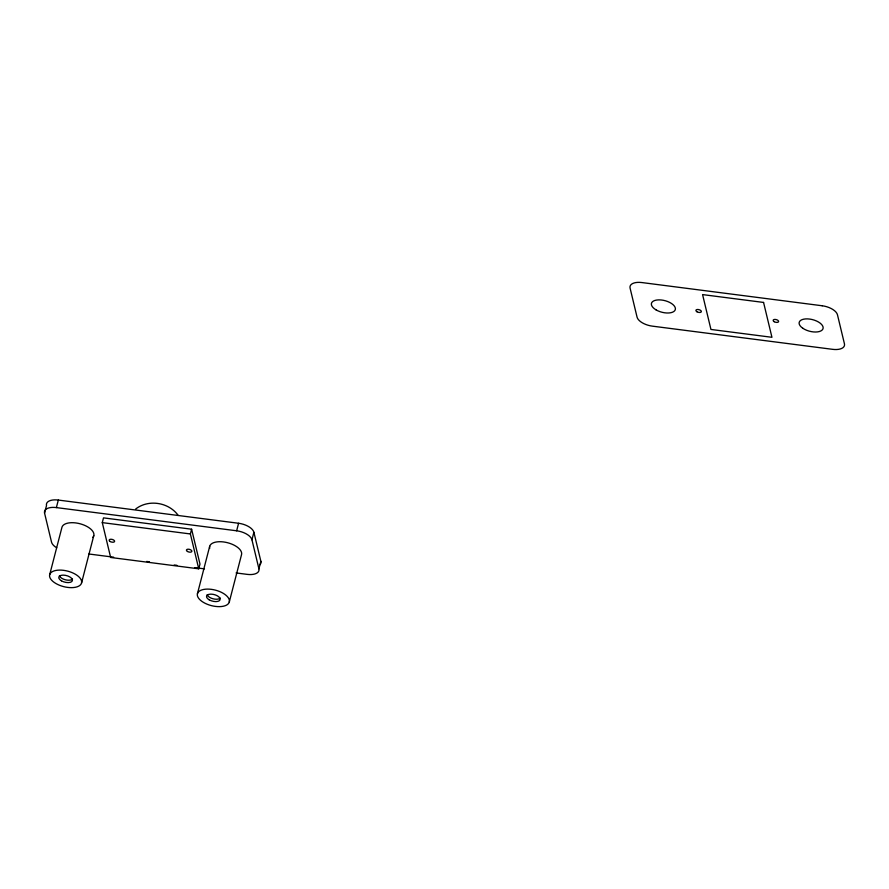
<?xml version="1.0" encoding="UTF-8"?>
<svg xmlns="http://www.w3.org/2000/svg" width="889" height="889" viewBox="0 0 889 889"><rect width="100%" height="100%" fill="white"/><g stroke="black" fill="none" stroke-linecap="round" stroke-linejoin="round"><path stroke-width="1.33" d="M56.74 547.802A14.002 6.812 14.5 0 1 51.54 542.157L44.561 513.109L46.506 505.585A14.002 6.812 14.5 0 1 58.318 500.063L238.596 523.265A14.002 6.812 14.5 0 1 253.887 532.267L260.866 561.315L258.921 568.838A14.002 6.812 14.5 0 1 247.109 574.361L236.096 572.938M44.561 513.109A14.002 6.812 14.5 0 1 56.374 507.586L58.318 500.063M49.695 574.672L61.952 527.277A16.458 8.001 14.5 0 1 82.066 524.366A16.458 8.001 14.5 0 1 92.689 537.512M81.532 583.051A16.458 8.001 14.5 0 0 59.507 570.093A16.458 8.001 14.5 0 0 55.796 583.451A16.458 8.001 14.5 0 0 81.532 583.051L93.778 535.656M102.279 522.621L103.502 517.876L191.602 529.211L199.981 564.071L198.747 568.816L110.647 557.47L102.279 522.621L190.379 533.956L198.747 568.816M190.379 533.956L191.602 529.211M197.447 593.685L209.693 546.291M258.921 568.838L251.943 539.79A14.002 6.812 14.5 0 0 236.641 530.789L238.596 523.265M229.273 602.053A16.458 8.001 14.5 0 0 207.259 589.096A16.458 8.001 14.5 0 0 203.548 602.453A16.458 8.001 14.5 0 0 229.273 602.053L241.53 554.669A16.458 8.001 14.5 0 0 225.662 542.29A16.458 8.001 14.5 0 0 209.682 548.424M251.943 539.79L253.887 532.267M135.673 509.019C148.407 499.062 168.465 502.207 178.011 515.131M56.374 507.586L236.641 530.789M88.856 553.991L113.625 557.181M146.652 561.437L149.408 561.792M174.177 564.971L176.922 565.326M194.813 567.627L204.448 568.871M220.272 598.075A7.001 3.4 14.5 0 1 213.06 598.786A7.001 3.4 14.5 0 1 207.193 594.63M72.531 579.061A7.001 3.4 14.5 0 1 65.319 579.772A7.001 3.4 14.5 0 1 59.452 575.616M260.866 561.315A14.002 6.812 14.5 0 1 259.921 564.715M822.169 305.76L641.891 282.558A14.002 6.812 14.5 0 0 630.079 288.08L637.057 317.129A14.002 6.812 14.5 0 0 652.359 326.141L832.626 349.333A14.002 6.812 14.5 0 0 844.439 343.81L837.46 314.762A14.002 6.812 14.5 0 0 822.169 305.76M763.573 302.438L702.577 294.592L710.944 329.452L771.941 337.298L763.573 302.438M696.954 311.761A2.8 1.367 14.5 0 0 701.343 311.683A2.8 1.367 14.5 0 0 697.587 309.483A2.8 1.367 14.5 0 0 696.954 311.761M774.219 321.696A2.8 1.367 14.5 0 0 778.597 321.629A2.8 1.367 14.5 0 0 774.852 319.418A2.8 1.367 14.5 0 0 774.219 321.696M656.038 309.872A12.324 5.99 14.5 0 0 675.307 309.583A12.324 5.99 14.5 0 0 658.816 299.871A12.324 5.99 14.5 0 0 656.038 309.872M802.856 328.297A12.324 5.99 14.5 0 0 822.825 329.152A12.324 5.99 14.5 0 0 807.712 318.895A12.324 5.99 14.5 0 0 802.856 328.297M209.182 599.819A7.001 3.4 14.5 0 0 220.128 599.653A7.001 3.4 14.5 0 0 210.76 594.141A7.001 3.4 14.5 0 0 209.182 599.819M61.441 580.817A7.001 3.4 14.5 0 0 72.387 580.639A7.001 3.4 14.5 0 0 63.019 575.127A7.001 3.4 14.5 0 0 61.441 580.817M110.214 541.523A2.8 1.367 14.5 0 0 114.592 541.457A2.8 1.367 14.5 0 0 110.847 539.245A2.8 1.367 14.5 0 0 110.214 541.523M187.479 551.469A2.8 1.367 14.5 0 0 191.857 551.391A2.8 1.367 14.5 0 0 188.101 549.191A2.8 1.367 14.5 0 0 187.479 551.469"/></g></svg>
